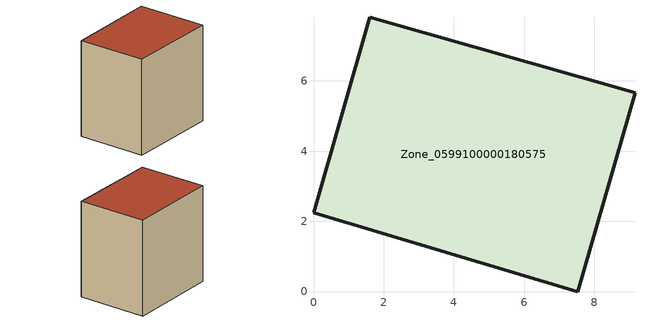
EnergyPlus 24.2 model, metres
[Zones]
Zone_0599100000180575
 floor ground (C_G): 0,2.25 1.6,7.81 9.16,5.66 7.53,0 z3.06
 wall outside (C_F): 1.6,7.81 0,2.25 7.53,0 9.16,5.66 1.6,7.81 z3.06:11.2
 roof outside (C_R): 7.53,0 9.16,5.66 1.6,7.81 0,2.25 z11.2
[BUILDING]
Pand.0599100000180575: North Axis=0; Terrain=City; Loads Convergence Tolerance Value=0.04; Temperature Convergence Tolerance Value=0.4; Solar Distribution=FullExterior; Maximum Number of Warmup Days=25; Minimum Number of Warmup Days=1
[Site:Location]
Rotterdam.The.Hague.AP_ZH_NLD Design_Conditions: Latitude=51.96; Longitude=4.45; Time Zone=1; Elevation=-4.5
[SITE:GROUNDTEMPERATURE:BUILDINGSURFACE]
18, 18, 18, 18, 18, 18, 18, 18, 18, 18, 18, 18
[MATERIAL] Thermal Absorptance=0.9; Solar Absorptance=0.7; Visible Absorptance=0.7
Name | Roughness | Thickness | Conductivity | Density | Specific Heat
G.TI.1946-1964 | MediumSmooth | 0.15 | 1 | 540 | 1210
F.TI.1946-1964 | Rough | 0.3 | 0.857143 | 1920 | 840
R.TI.1946-1964 | MediumRough | 0.2 | 0.277778 | 1500 | 1000
[CONSTRUCTION]
C_G: G.TI.1946-1964
C_F: F.TI.1946-1964
C_R: R.TI.1946-1964
[ZONE]
Zone_0599100000180575: Type=1; Multiplier=1; Ceiling Height=Autocalculate; Volume=Autocalculate; Floor Area=autocalculate; Part of Total Floor Area=Yes
[ZONEINFILTRATION:DESIGNFLOWRATE]
Infil_Zone_0599100000180575: Zone or ZoneList or Space or SpaceList=Zone_0599100000180575; Schedule=AlwaysOn; Design Flow Rate Calculation Method=Flow/Area; Flow Rate per Floor Area=0.003; Constant Term Coefficient=1; Temperature Term Coefficient=0; Velocity Term Coefficient=0; Velocity Squared Term Coefficient=0
[HVACTEMPLATE:ZONE:IDEALLOADSAIRSYSTEM]
Zone_0599100000180575: Maximum Heating Supply Air Temperature=50; Minimum Cooling Supply Air Temperature=13; Maximum Heating Supply Air Humidity Ratio=0.0156; Minimum Cooling Supply Air Humidity Ratio=0.0077; Heating Limit=NoLimit; Cooling Limit=NoLimit; Dehumidification Control Type=ConstantSensibleHeatRatio; Cooling Sensible Heat Ratio=0.7; Dehumidification Setpoint=60; Humidification Control Type=None; Humidification Setpoint=30; Outdoor Air Method=None; Outdoor Air Flow Rate per Person=0.00944; Outdoor Air Flow Rate per Zone Floor Area=0; Outdoor Air Flow Rate per Zone=0; Demand Controlled Ventilation Type=None; Outdoor Air Economizer Type=NoEconomizer; Heat Recovery Type=None; Sensible Heat Recovery Effectiveness=0.7; Latent Heat Recovery Effectiveness=0.65
[ZONECONTROL:THERMOSTAT]
ThermostatControl_Zone_0599100000180575: Zone or ZoneList=Zone_0599100000180575; Control Type Schedule=DualSetpointControlType; Control 1=Thermostat_Zone_0599100000180575; Temperature Difference Between Cutout And Setpoint=0
[THERMOSTATSETPOINT:DUALSETPOINT]
Thermostat_Zone_0599100000180575: Heating Setpoint Temperature Schedule=HeatingSetpoint_Zone_0599100000180575; Cooling Setpoint Temperature Schedule=CoolingSetpoint_Zone_0599100000180575
[SCHEDULE:COMPACT]
HeatingSetpoint_Zone_0599100000180575: Through: 12/31, For: AllDays, Until: 24:00, 21
CoolingSetpoint_Zone_0599100000180575: Through: 12/31, For: AllDays, Until: 24:00, 24
DualSetpointControlType: Through: 12/31, For: AllDays, Until: 24:00, 4
AlwaysOn: Through: 12/31, For: AllDays, Until: 24:00, 1
